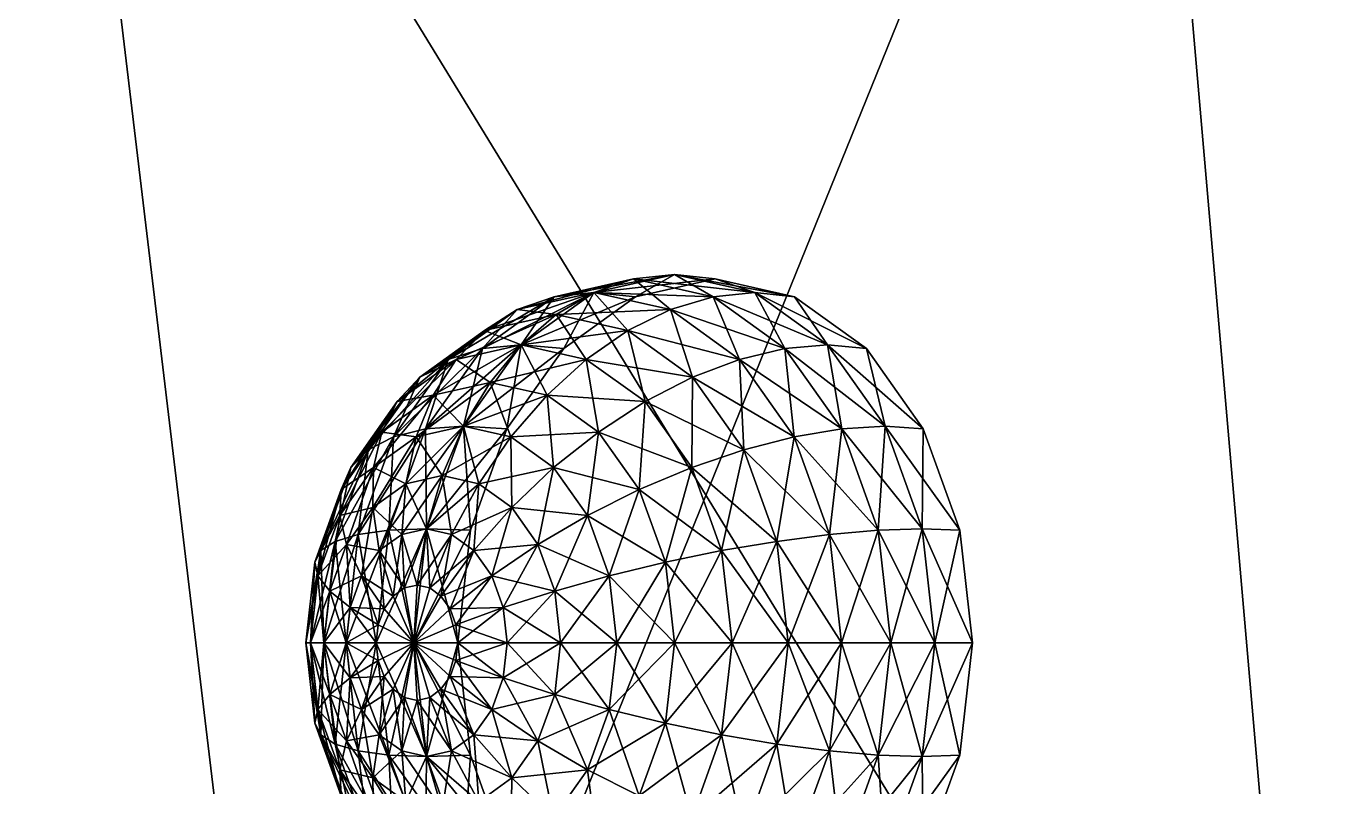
# Model space of a CAD drawing. Header units: centimetres. Extents: x -3.08 to -1.02, y -0.97 to 2.65.
# Drawn here: x -2.5115 to -2.3613, y -0.04 to 0.0475 of the extents above; entities that cross this region are included whole.
import ezdxf

# ---------------------------------------------------------------- set-up
doc = ezdxf.new("R2010")
doc.units = ezdxf.units.CM
doc.header["$MEASUREMENT"] = 0

msp = doc.modelspace()

# ---------------------------------------------------------------- meshes
at = {"color": 8, "true_color": 0x7f7f7f}
mesh = msp.add_polyface(dxfattribs=at)
corners = [(-2.59056, 0.01039, -0.8632), (-2.59056, 0.01633, -0.87486), (-2.59718, 0.01081, -0.86289), (-2.59718, 0.01683, -0.8747), (-2.59056, 0.01838, -0.88779), (-2.59718, 0.0189, -0.88779), (-2.59056, 0.01633, -0.90072), (-2.59718, 0.01683, -0.90088), (-2.59056, 0.01039, -0.91238), (-2.59718, 0.01081, -0.91269), (-2.60381, 0.01039, -0.8632), (-2.60381, 0.01633, -0.87486), (-2.60381, 0.01838, -0.88779), (-2.60381, 0.01633, -0.90072), (-2.60381, 0.01039, -0.91238), (-2.61027, 0.00913, -0.86411), (-2.61027, 0.01486, -0.87534), (-2.61027, 0.01683, -0.88779), (-2.61027, 0.01486, -0.90024), (-2.61027, 0.00913, -0.91147), (-2.61642, 0.00708, -0.86561), (-2.61642, 0.01244, -0.87613), (-2.61642, 0.01428, -0.88779), (-2.61642, 0.01244, -0.89945), (-2.62208, 0.00913, -0.8772), (-2.62208, 0.01081, -0.88779), (-2.61642, 0.00708, -0.90998), (-2.62208, 0.00913, -0.89838), (-2.61574, 0.09073, -1.2987), (-2.46108, 0.09073, -1.45336), (-2.60246, 0.09073, -1.28905), (-2.50878, 0.11688, -1.22099), (-2.5557, -0.12213, -1.05205), (-2.5893, 0.11688, -1.06296), (-2.58172, -0.12213, -0.88779), (-2.61704, 0.11688, -0.88779), (-2.5557, -0.12213, -0.72353), (-2.5893, 0.11688, -0.71262), (-2.4802, -0.12213, -0.57536), (-2.50878, 0.11688, -0.55459)]
mesh.append_faces([[corners[k] for k in face] for face in [(0, 1, 2), (2, 1, 3), (1, 4, 3), (3, 4, 5), (4, 6, 5), (5, 6, 7), (6, 8, 7), (7, 8, 9), (2, 3, 10), (10, 3, 11), (3, 5, 11), (11, 5, 12), (5, 7, 12), (12, 7, 13), (7, 9, 13), (13, 9, 14), (10, 11, 15), (15, 11, 16), (11, 12, 16), (16, 12, 17), (12, 13, 17), (17, 13, 18), (13, 14, 18), (18, 14, 19), (15, 16, 20), (20, 16, 21), (16, 17, 21), (21, 17, 22), (17, 18, 22), (22, 18, 23), (18, 19, 23), (21, 22, 24), (22, 23, 25), (23, 26, 27), (28, 29, 30), (31, 32, 33), (33, 34, 35), (35, 36, 37), (37, 38, 39)]], dxfattribs={"color": 8})
mesh = msp.add_polyface(dxfattribs=at)
corners = [(-2.47762, -0.03405, -1.26915), (-2.47726, -0.02346, -1.2615), (-2.47881, -0.02346, -1.26796), (-2.47829, -0.03272, -1.27563), (-2.47933, -0.02346, -1.27459), (-2.47762, -0.01287, -1.26915), (-2.47829, -0.0142, -1.27563), (-2.47795, -0.03115, -1.28208), (-2.47881, -0.02346, -1.28122), (-2.47795, -0.01577, -1.28208), (-2.47726, -0.02346, -1.28768), (-2.59056, -0.01053, -0.92758), (-2.59056, -0.02346, -0.92963), (-2.59718, -0.01037, -0.92808), (-2.59718, -0.02346, -0.93015), (-2.59056, -0.03639, -0.92758), (-2.59718, -0.03655, -0.92808), (-2.59056, -0.04805, -0.92164), (-2.59718, -0.04836, -0.92206), (-2.59056, -0.04805, -0.85394), (-2.59056, -0.03639, -0.848), (-2.59718, -0.04836, -0.85352), (-2.59718, -0.03655, -0.8475), (-2.59056, -0.02346, -0.84595), (-2.59718, -0.02346, -0.84543), (-2.59056, -0.01053, -0.848), (-2.59718, -0.01037, -0.8475), (-2.60381, -0.03639, -0.848), (-2.60381, -0.02346, -0.84595), (-2.47762, -0.01287, -0.50643), (-2.47726, -0.02346, -0.51408), (-2.47881, -0.02346, -0.50762), (-2.47829, -0.0142, -0.49996), (-2.47933, -0.02346, -0.50099), (-2.47762, -0.03405, -0.50643), (-2.47829, -0.03272, -0.49996), (-2.47795, -0.01577, -0.49351), (-2.47881, -0.02346, -0.49437), (-2.47795, -0.03115, -0.49351), (-2.47726, -0.02346, -0.4879), (-2.4802, -0.12213, -1.20023), (-2.5557, -0.12213, -1.05205), (-2.50878, 0.11688, -1.22099), (-2.58172, -0.12213, -0.88779), (-2.5893, 0.11688, -1.06296), (-2.5557, -0.12213, -0.72353), (-2.61704, 0.11688, -0.88779), (-2.4802, -0.12213, -0.57536), (-2.5893, 0.11688, -0.71262)]
mesh.append_faces([[corners[k] for k in face] for face in [(0, 1, 2), (0, 2, 3), (3, 2, 4), (2, 5, 4), (4, 5, 6), (3, 4, 7), (7, 4, 8), (4, 6, 8), (8, 6, 9), (8, 9, 10), (11, 12, 13), (13, 12, 14), (12, 15, 14), (14, 15, 16), (15, 17, 16), (16, 17, 18), (19, 20, 21), (21, 20, 22), (20, 23, 22), (22, 23, 24), (23, 25, 24), (24, 25, 26), (22, 24, 27), (24, 26, 28), (29, 30, 31), (29, 31, 32), (32, 31, 33), (31, 34, 33), (33, 34, 35), (32, 33, 36), (36, 33, 37), (33, 35, 37), (37, 35, 38), (37, 38, 39), (40, 41, 42), (41, 43, 44), (43, 45, 46), (45, 47, 48)]], dxfattribs={"color": 8})
mesh = msp.add_polyface(dxfattribs=at)
corners = [(-2.45457, 0.01081, -1.25698), (-2.44142, 0.01633, -1.26076), (-2.44622, 0.01683, -1.26533), (-2.43228, 0.01838, -1.2699), (-2.43697, 0.0189, -1.27459), (-2.42314, 0.01633, -1.27905), (-2.45904, 0.01039, -1.26188), (-2.4508, 0.01633, -1.27013), (-2.44165, 0.01838, -1.27927), (-2.42771, 0.01683, -1.28385), (-2.43251, 0.01633, -1.28842), (-2.45503, 0.01486, -1.27504), (-2.44622, 0.01683, -1.28385), (-2.43742, 0.01486, -1.29265), (-2.45881, 0.01244, -1.27994), (-2.45057, 0.01428, -1.28819), (-2.42771, 0.01683, -0.49174), (-2.43228, 0.01838, -0.50568), (-2.43697, 0.0189, -0.50099), (-2.44142, 0.01633, -0.51482), (-2.44622, 0.01683, -0.51025), (-2.44967, 0.01039, -0.52307), (-2.43251, 0.01633, -0.48717), (-2.44165, 0.01838, -0.49631), (-2.4508, 0.01633, -0.50545), (-2.45457, 0.01081, -0.5186), (-2.43742, 0.01486, -0.48293), (-2.44622, 0.01683, -0.49174), (-2.45503, 0.01486, -0.50054), (-2.44232, 0.01244, -0.47915), (-2.45057, 0.01428, -0.48739), (-2.45881, 0.01244, -0.49564), (-2.61574, 0.09073, -1.2987), (-2.46889, 0.10038, -1.46411), (-2.46108, 0.09073, -1.45336), (-2.60246, 0.09073, -1.28905), (-2.46108, 0.09073, -1.45336), (-2.45143, 0.09073, -1.44008), (-2.46108, 0.09073, -0.32222), (-2.61574, 0.09073, -0.47688), (-2.45143, 0.09073, -0.33551), (-2.45143, 0.09073, -0.33551), (-2.60246, 0.09073, -0.48653), (-2.44362, 0.10038, -0.34625), (-2.38337, 0.11688, -1.3464), (-2.4802, -0.12213, -1.20023), (-2.50878, 0.11688, -1.22099)]
mesh.append_faces([[corners[k] for k in face] for face in [(0, 1, 2), (1, 3, 2), (2, 3, 4), (3, 5, 4), (6, 2, 7), (2, 4, 7), (7, 4, 8), (4, 9, 8), (8, 9, 10), (7, 8, 11), (11, 8, 12), (8, 10, 12), (12, 10, 13), (11, 12, 14), (14, 12, 15), (12, 13, 15), (16, 17, 18), (17, 19, 18), (18, 19, 20), (19, 21, 20), (16, 18, 22), (22, 18, 23), (18, 20, 23), (23, 20, 24), (20, 25, 24), (22, 23, 26), (26, 23, 27), (23, 24, 27), (27, 24, 28), (26, 27, 29), (29, 27, 30), (27, 28, 30), (30, 28, 31), (32, 33, 34), (35, 36, 37), (38, 39, 40), (41, 42, 43), (44, 45, 46)]], dxfattribs={"color": 8})
mesh = msp.add_polyface(dxfattribs=at)
corners = [(-2.45622, -0.04805, -1.24597), (-2.46042, -0.03639, -1.24177), (-2.4612, -0.04836, -1.25036), (-2.44359, -0.02346, -1.31643), (-2.438, -0.03272, -1.31591), (-2.44446, -0.03115, -1.31557), (-2.44101, -0.04107, -1.31291), (-2.44696, -0.0381, -1.31307), (-2.4457, -0.04769, -1.30822), (-2.45085, -0.0436, -1.30917), (-2.45072, -0.0294, -1.31421), (-2.45265, -0.03476, -1.31228), (-2.45566, -0.03902, -1.30927), (-2.45576, -0.04714, -1.30426), (-2.45945, -0.04175, -1.30548), (-2.4612, -0.04836, -1.29882), (-2.45665, -0.02751, -1.31188), (-2.45797, -0.03115, -1.31057), (-2.46001, -0.03405, -1.30852), (-2.4457, -0.04769, -0.46736), (-2.43497, -0.0436, -0.46378), (-2.44101, -0.04107, -0.46268), (-2.45576, -0.04714, -0.47132), (-2.45085, -0.0436, -0.46641), (-2.44696, -0.0381, -0.46252), (-2.438, -0.03272, -0.45967), (-2.44446, -0.03115, -0.46002), (-2.46366, -0.04269, -0.4743), (-2.45945, -0.04175, -0.4701), (-2.45566, -0.03902, -0.46631), (-2.45265, -0.03476, -0.4633), (-2.45072, -0.0294, -0.46137), (-2.4626, -0.03591, -0.46965), (-2.46001, -0.03405, -0.46706), (-2.45797, -0.03115, -0.46502), (-2.45665, -0.02751, -0.4637), (-2.4802, -0.12213, -0.57536), (-2.3626, -0.12213, -0.45776), (-2.50878, 0.11688, -0.55459)]
mesh.append_faces([[corners[k] for k in face] for face in [(0, 1, 2), (3, 4, 5), (4, 6, 5), (5, 6, 7), (6, 8, 7), (7, 8, 9), (5, 7, 10), (10, 7, 11), (7, 9, 11), (11, 9, 12), (9, 13, 12), (12, 13, 14), (13, 15, 14), (10, 11, 16), (16, 11, 17), (11, 12, 17), (17, 12, 18), (12, 14, 18), (19, 20, 21), (22, 19, 23), (19, 21, 23), (23, 21, 24), (21, 25, 24), (24, 25, 26), (27, 22, 28), (22, 23, 28), (28, 23, 29), (23, 24, 29), (29, 24, 30), (24, 26, 30), (30, 26, 31), (28, 29, 32), (32, 29, 33), (29, 30, 33), (33, 30, 34), (30, 31, 34), (34, 31, 35), (36, 37, 38)]], dxfattribs={"color": 8})
mesh = msp.add_polyface(dxfattribs=at)
corners = [(-2.06326, 0.01683, -0.34078), (-2.07476, 0.01039, -0.3474), (-2.07507, 0.01081, -0.34078), (-2.0631, 0.01633, -0.33415), (-2.07476, 0.01039, -0.33415), (-2.07476, 0.01039, -1.42818), (-2.0631, 0.01633, -1.42818), (-2.07507, 0.01081, -1.43481), (-2.06326, 0.01683, -1.43481), (-2.07476, 0.01039, -1.44143), (-2.43697, 0.0189, -1.27459), (-2.42314, 0.01633, -1.27905), (-2.42771, 0.01683, -1.28385), (-2.41489, 0.01039, -1.28729), (-2.41936, 0.01081, -1.2922), (-2.43251, 0.01633, -1.28842), (-2.42426, 0.01039, -1.29666), (-2.43742, 0.01486, -1.29265), (-2.42948, 0.00913, -1.30059), (-2.41273, 0.00144, -0.47676), (-2.41489, 0.01039, -0.48829), (-2.41936, 0.01081, -0.48339), (-2.42314, 0.01633, -0.49654), (-2.42771, 0.01683, -0.49174), (-2.43228, 0.01838, -0.50568), (-2.42426, 0.01039, -0.47892), (-2.43251, 0.01633, -0.48717), (-2.42948, 0.00913, -0.47499), (-2.2662, 0.09073, -1.55266), (-2.05017, 0.10038, -1.60016), (-2.05017, 0.09073, -1.58688), (-2.46108, 0.09073, -1.45336), (-2.2703, 0.10038, -1.5653), (-2.2662, 0.09073, -0.22292), (-2.46889, 0.10038, -0.31147), (-2.46108, 0.09073, -0.32222), (-2.05017, 0.09073, -0.18871), (-2.2703, 0.10038, -0.21029), (-2.2662, 0.09073, -1.55266), (-2.05017, 0.09073, -1.58688), (-2.26112, 0.09073, -1.53704), (-2.05017, 0.09073, -1.57045), (-2.46108, 0.09073, -1.45336), (-2.45143, 0.09073, -1.44008), (-2.2662, 0.09073, -0.22292), (-2.46108, 0.09073, -0.32222), (-2.26112, 0.09073, -0.23854), (-2.45143, 0.09073, -0.33551), (-2.05017, 0.09073, -0.18871), (-2.05017, 0.09073, -0.20513), (-2.26112, 0.09073, -1.53704), (-2.05017, 0.09073, -1.57045), (-2.25702, 0.10038, -1.52441), (-2.45143, 0.09073, -1.44008), (-2.44362, 0.10038, -1.42933), (-2.26112, 0.09073, -0.23854), (-2.45143, 0.09073, -0.33551), (-2.25702, 0.10038, -0.25118), (-2.05017, 0.09073, -0.20513), (-2.05017, 0.10038, -0.21842), (-2.05017, 0.11688, -1.45466), (-2.21443, -0.12213, -1.39332), (-2.22534, 0.11688, -1.42692), (-2.3626, -0.12213, -1.31782), (-2.38337, 0.11688, -1.3464), (-2.50878, 0.11688, -0.55459), (-2.3626, -0.12213, -0.45776), (-2.38337, 0.11688, -0.42918), (-2.21443, -0.12213, -0.38226), (-2.22534, 0.11688, -0.34867), (-2.05017, -0.12213, -0.35625), (-2.05017, 0.11688, -0.32092)]
mesh.append_faces([[corners[k] for k in face] for face in [(0, 1, 2), (3, 2, 4), (5, 6, 7), (7, 8, 9), (10, 11, 12), (11, 13, 12), (12, 13, 14), (12, 14, 15), (15, 14, 16), (17, 16, 18), (19, 20, 21), (20, 22, 21), (21, 22, 23), (22, 24, 23), (21, 23, 25), (25, 23, 26), (25, 26, 27), (28, 29, 30), (31, 32, 28), (33, 34, 35), (36, 37, 33), (38, 39, 40), (40, 39, 41), (42, 38, 43), (43, 38, 40), (44, 45, 46), (46, 45, 47), (48, 44, 49), (49, 44, 46), (50, 51, 52), (53, 50, 54), (55, 56, 57), (58, 55, 59), (60, 61, 62), (62, 63, 64), (65, 66, 67), (67, 68, 69), (69, 70, 71)]], dxfattribs={"color": 8})
mesh = msp.add_polyface(dxfattribs=at)
corners = [(-2.40414, -0.01053, -1.29804), (-2.4027, -0.02346, -1.29949), (-2.40848, -0.01037, -1.30308), (-2.40701, -0.02346, -1.30454), (-2.40414, -0.03639, -1.29804), (-2.40848, -0.03655, -1.30308), (-2.40835, -0.04805, -1.29384), (-2.41273, -0.04836, -1.29882), (-2.41352, -0.01053, -1.30741), (-2.41207, -0.02346, -1.30886), (-2.41352, -0.03639, -1.30741), (-2.41772, -0.04805, -1.30321), (-2.41913, -0.01101, -1.31094), (-2.41774, -0.02346, -1.31233), (-2.41913, -0.03591, -1.31094), (-2.42318, -0.04714, -1.30689), (-2.40835, -0.04805, -0.48174), (-2.40414, -0.03639, -0.47754), (-2.41273, -0.04836, -0.47676), (-2.40848, -0.03655, -0.47251), (-2.4027, -0.02346, -0.47609), (-2.40701, -0.02346, -0.47104), (-2.40414, -0.01053, -0.47754), (-2.40848, -0.01037, -0.47251), (-2.41772, -0.04805, -0.47237), (-2.41352, -0.03639, -0.46817), (-2.41207, -0.02346, -0.46672), (-2.41352, -0.01053, -0.46817), (-2.42318, -0.04714, -0.46869), (-2.41913, -0.03591, -0.46464), (-2.41774, -0.02346, -0.46325), (-2.41913, -0.01101, -0.46464), (-2.42388, -0.02346, -0.46071), (-2.3626, -0.12213, -1.31782), (-2.4802, -0.12213, -1.20023), (-2.38337, 0.11688, -1.3464), (-2.3626, -0.12213, -0.45776), (-2.21443, -0.12213, -0.38226), (-2.38337, 0.11688, -0.42918)]
mesh.append_faces([[corners[k] for k in face] for face in [(0, 1, 2), (2, 1, 3), (1, 4, 3), (3, 4, 5), (4, 6, 5), (5, 6, 7), (2, 3, 8), (8, 3, 9), (3, 5, 9), (9, 5, 10), (5, 7, 10), (10, 7, 11), (8, 9, 12), (12, 9, 13), (9, 10, 13), (13, 10, 14), (10, 11, 14), (14, 11, 15), (16, 17, 18), (18, 17, 19), (17, 20, 19), (19, 20, 21), (20, 22, 21), (21, 22, 23), (18, 19, 24), (24, 19, 25), (19, 21, 25), (25, 21, 26), (21, 23, 26), (26, 23, 27), (24, 25, 28), (28, 25, 29), (25, 26, 29), (29, 26, 30), (26, 27, 30), (30, 27, 31), (30, 31, 32), (33, 34, 35), (36, 37, 38)]], dxfattribs={"color": 8})
mesh = msp.add_polyface(dxfattribs=at)
corners = [(-2.19687, -0.08781, -0.83537), (-2.24147, -0.25581, -0.80297), (-2.24147, -0.08781, -0.80297), (-2.24147, -0.08781, -0.80297), (-2.29659, -0.25581, -0.80297), (-2.29659, -0.08781, -0.80297), (-2.19582, -0.08781, -0.94702), (-2.19582, -0.25581, -0.94702), (-2.17984, -0.08781, -0.88779), (-2.05017, -0.13522, -1.44616), (-2.22271, -0.13703, -1.41883), (-2.22271, -0.13522, -1.41883), (-2.37837, -0.13703, -1.33952), (-2.37837, -0.13522, -0.43606), (-2.22271, -0.13703, -0.35675), (-2.22271, -0.13522, -0.35675), (-2.05017, -0.13703, -0.32942), (-2.05017, -0.13522, -0.32942), (-2.2224, -0.13475, -0.35772), (-2.22271, -0.13522, -0.35675), (-2.37777, -0.13475, -0.43689), (-2.37837, -0.13522, -1.33952), (-2.2224, -0.13475, -1.41786), (-2.22271, -0.13522, -1.41883), (-2.05017, -0.13475, -1.44514), (-2.05017, -0.13475, -0.33044), (-2.21547, -0.12445, -0.37904), (-2.36459, -0.12445, -0.45502), (-2.37777, -0.13475, -1.3387), (-2.21547, -0.12445, -1.39654), (-2.05017, -0.12445, -1.42272), (-2.21443, -0.12213, -1.39332), (-2.3626, -0.12213, -1.31782), (-2.22534, 0.11688, -1.42692), (-2.21443, -0.12213, -0.38226), (-2.05017, -0.12213, -0.35625), (-2.22534, 0.11688, -0.34867), (-2.05017, -0.12445, -0.35286), (-2.21439, -0.12284, -0.38236), (-2.21439, -0.13941, -0.38236), (-2.05017, -0.13941, -0.35635), (-2.22271, -0.13941, -0.35675), (-2.36254, -0.12284, -0.45785), (-2.37837, -0.13941, -0.43606), (-2.36254, -0.12284, -1.31774), (-2.21439, -0.12284, -1.39322), (-2.36459, -0.12445, -1.32056), (-2.21439, -0.13941, -1.39322), (-2.36254, -0.13941, -1.31774), (-2.22271, -0.13941, -1.41883), (-2.05017, -0.13941, -1.44616), (-2.36254, -0.12284, -0.45785), (-2.21439, -0.12284, -0.38236), (-2.3626, -0.12213, -0.45776), (-2.21439, -0.12284, -1.39322), (-2.36254, -0.12284, -1.31774), (-2.21439, -0.13941, -0.38236), (-2.36254, -0.13941, -0.45785), (-2.05017, -0.13941, -0.88779), (-2.48011, -0.13941, -0.57542), (-2.48011, -0.13941, -1.20016), (-2.36254, -0.13941, -1.31774), (-2.21439, -0.13941, -1.39322), (-2.22271, -0.13941, -0.35675), (-2.05017, -0.13941, -0.32942), (-2.37837, -0.13703, -0.43606), (-2.22271, -0.13941, -1.41883), (-2.37837, -0.13941, -1.33952), (-2.05017, -0.13703, -1.44616)]
mesh.append_faces([[corners[k] for k in face] for face in [(0, 1, 2), (3, 4, 5), (6, 7, 8), (9, 10, 11), (10, 12, 11), (13, 14, 15), (14, 16, 15), (17, 18, 19), (18, 20, 19), (21, 22, 23), (22, 24, 23), (25, 26, 18), (26, 27, 18), (28, 29, 22), (29, 30, 22), (31, 32, 33), (34, 35, 36), (37, 38, 26), (39, 40, 41), (38, 42, 26), (26, 42, 27), (43, 39, 41), (44, 45, 46), (46, 45, 29), (47, 48, 49), (50, 47, 49), (51, 52, 53), (53, 52, 34), (54, 55, 31), (31, 55, 32), (56, 57, 58), (57, 59, 58), (60, 61, 58), (61, 62, 58), (63, 64, 14), (65, 63, 14), (66, 67, 10), (68, 66, 10)]], dxfattribs={"color": 8})
mesh = msp.add_polyface(dxfattribs=at)
corners = [(-2.44967, 0.01039, -1.25251), (-2.44142, 0.01633, -1.26076), (-2.45457, 0.01081, -1.25698), (-2.44622, 0.01683, -1.26533), (-2.45904, 0.01039, -1.26188), (-2.4508, 0.01633, -1.27013), (-2.46297, 0.00913, -1.2671), (-2.45503, 0.01486, -1.27504), (-2.43251, 0.01633, -1.28842), (-2.42426, 0.01039, -1.29666), (-2.43742, 0.01486, -1.29265), (-2.46625, 0.00708, -1.2725), (-2.45881, 0.01244, -1.27994), (-2.45057, 0.01428, -1.28819), (-2.44232, 0.01244, -1.29644), (-2.42948, 0.00913, -1.30059), (-2.43488, 0.00708, -1.30388), (-2.46882, 0.00427, -1.27795), (-2.46206, 0.00913, -1.28471), (-2.45457, 0.01081, -1.2922), (-2.44709, 0.00913, -1.29968), (-2.46469, 0.00503, -1.28922), (-2.45815, 0.00649, -1.29577), (-2.44622, 0.01683, -0.51025), (-2.44967, 0.01039, -0.52307), (-2.45457, 0.01081, -0.5186), (-2.4508, 0.01633, -0.50545), (-2.45904, 0.01039, -0.5137), (-2.4612, 0.00144, -0.52523), (-2.42948, 0.00913, -0.47499), (-2.43251, 0.01633, -0.48717), (-2.43742, 0.01486, -0.48293), (-2.45503, 0.01486, -0.50054), (-2.46297, 0.00913, -0.50848), (-2.43488, 0.00708, -0.47171), (-2.44232, 0.01244, -0.47915), (-2.45881, 0.01244, -0.49564), (-2.46625, 0.00708, -0.50308), (-2.44033, 0.00427, -0.46914), (-2.44709, 0.00913, -0.4759), (-2.45057, 0.01428, -0.48739), (-2.45457, 0.01081, -0.48339), (-2.46206, 0.00913, -0.49088), (-2.4516, 0.00503, -0.47327), (-2.45815, 0.00649, -0.47981)]
mesh.append_faces([[corners[k] for k in face] for face in [(0, 1, 2), (2, 3, 4), (4, 5, 6), (6, 5, 7), (8, 9, 10), (6, 7, 11), (11, 7, 12), (13, 10, 14), (10, 15, 14), (14, 15, 16), (11, 12, 17), (17, 12, 18), (12, 13, 18), (18, 13, 19), (13, 14, 19), (19, 14, 20), (14, 16, 20), (18, 19, 21), (19, 20, 22), (23, 24, 25), (26, 25, 27), (25, 28, 27), (29, 30, 31), (26, 27, 32), (32, 27, 33), (29, 31, 34), (34, 31, 35), (32, 33, 36), (36, 33, 37), (34, 35, 38), (38, 35, 39), (35, 40, 39), (39, 40, 41), (40, 36, 41), (41, 36, 42), (36, 37, 42), (39, 41, 43), (41, 42, 44)]], dxfattribs={"color": 8})
mesh = msp.add_polyface(dxfattribs=at)
corners = [(-2.46546, -0.01037, -1.2461), (-2.45622, 0.00113, -1.24597), (-2.4612, 0.00144, -1.25036), (-2.44967, 0.01039, -1.25251), (-2.45457, 0.01081, -1.25698), (-2.46559, 0.00113, -1.25534), (-2.45904, 0.01039, -1.26188), (-2.46927, 0.00022, -1.2608), (-2.46297, 0.00913, -1.2671), (-2.46469, 0.00503, -1.28922), (-2.45457, 0.01081, -1.2922), (-2.45815, 0.00649, -1.29577), (-2.44709, 0.00913, -1.29968), (-2.4516, 0.00503, -1.30231), (-2.44033, 0.00427, -1.30644), (-2.4457, 0.00077, -1.30822), (-2.46664, 0.00022, -1.29338), (-2.4612, 0.00144, -1.29882), (-2.45576, 0.00022, -1.30426), (-2.45085, -0.00332, -1.30917), (-2.46786, -0.00517, -1.29708), (-2.46366, -0.00423, -1.30128), (-2.44967, 0.01039, -0.52307), (-2.45622, 0.00113, -0.52961), (-2.45457, 0.01081, -0.5186), (-2.4612, 0.00144, -0.52523), (-2.45904, 0.01039, -0.5137), (-2.46559, 0.00113, -0.52024), (-2.46546, -0.01037, -0.52948), (-2.46297, 0.00913, -0.50848), (-2.44033, 0.00427, -0.46914), (-2.44709, 0.00913, -0.4759), (-2.4457, 0.00077, -0.46736), (-2.4516, 0.00503, -0.47327), (-2.45457, 0.01081, -0.48339), (-2.45815, 0.00649, -0.47981), (-2.46206, 0.00913, -0.49088), (-2.46469, 0.00503, -0.48636), (-2.46882, 0.00427, -0.49763), (-2.45085, -0.00332, -0.46641), (-2.45576, 0.00022, -0.47132), (-2.4612, 0.00144, -0.47676), (-2.46664, 0.00022, -0.4822), (-2.45945, -0.00517, -0.4701), (-2.46366, -0.00423, -0.4743)]
mesh.append_faces([[corners[k] for k in face] for face in [(0, 1, 2), (1, 3, 2), (2, 3, 4), (2, 4, 5), (5, 4, 6), (5, 6, 7), (7, 6, 8), (9, 10, 11), (11, 12, 13), (12, 14, 13), (13, 14, 15), (9, 11, 16), (16, 11, 17), (11, 13, 17), (17, 13, 18), (13, 15, 18), (18, 15, 19), (16, 17, 20), (17, 18, 21), (22, 23, 24), (24, 23, 25), (26, 25, 27), (25, 28, 27), (26, 27, 29), (30, 31, 32), (32, 31, 33), (33, 34, 35), (35, 36, 37), (36, 38, 37), (32, 33, 39), (39, 33, 40), (33, 35, 40), (40, 35, 41), (35, 37, 41), (41, 37, 42), (40, 41, 43), (43, 41, 44), (41, 42, 44)]], dxfattribs={"color": 8})
mesh = msp.add_polyface(dxfattribs=at)
corners = [(-2.41936, 0.01081, -1.2922), (-2.41273, 0.00144, -1.29882), (-2.42426, 0.01039, -1.29666), (-2.41772, 0.00113, -1.30321), (-2.42948, 0.00913, -1.30059), (-2.42318, 0.00022, -1.30689), (-2.41352, -0.01053, -1.30741), (-2.41913, -0.01101, -1.31094), (-2.43488, 0.00708, -1.30388), (-2.42897, -0.00127, -1.30978), (-2.42518, -0.0118, -1.31357), (-2.44709, 0.00913, -1.29968), (-2.44033, 0.00427, -1.30644), (-2.43497, -0.00332, -1.3118), (-2.43153, -0.01287, -1.31524), (-2.4457, 0.00077, -1.30822), (-2.44101, -0.00585, -1.31291), (-2.438, -0.0142, -1.31591), (-2.44696, -0.00882, -1.31307), (-2.44446, -0.01577, -1.31557), (-2.41772, 0.00113, -0.47237), (-2.41936, 0.01081, -0.48339), (-2.42426, 0.01039, -0.47892), (-2.41913, -0.01101, -0.46464), (-2.42318, 0.00022, -0.46869), (-2.42948, 0.00913, -0.47499), (-2.42518, -0.0118, -0.46201), (-2.42897, -0.00127, -0.4658), (-2.43488, 0.00708, -0.47171), (-2.43153, -0.01287, -0.46034), (-2.43497, -0.00332, -0.46378), (-2.44033, 0.00427, -0.46914), (-2.438, -0.0142, -0.45967), (-2.44101, -0.00585, -0.46268), (-2.4457, 0.00077, -0.46736), (-2.44446, -0.01577, -0.46002)]
mesh.append_faces([[corners[k] for k in face] for face in [(0, 1, 2), (2, 1, 3), (2, 3, 4), (4, 3, 5), (3, 6, 5), (5, 6, 7), (4, 5, 8), (8, 5, 9), (5, 7, 9), (9, 7, 10), (11, 8, 12), (8, 9, 12), (12, 9, 13), (9, 10, 13), (13, 10, 14), (12, 13, 15), (15, 13, 16), (13, 14, 16), (16, 14, 17), (16, 17, 18), (18, 17, 19), (20, 21, 22), (23, 20, 24), (20, 22, 24), (24, 22, 25), (23, 24, 26), (26, 24, 27), (24, 25, 27), (27, 25, 28), (26, 27, 29), (29, 27, 30), (27, 28, 30), (30, 28, 31), (29, 30, 32), (32, 30, 33), (30, 31, 33), (33, 31, 34), (32, 33, 35)]], dxfattribs={"color": 8})
mesh = msp.add_polyface(dxfattribs=at)
corners = [(-2.07507, 0.01081, -0.34078), (-2.08402, 0.00113, -0.3474), (-2.08444, 0.00144, -0.34078), (-2.08996, -0.01053, -0.3474), (-2.09046, -0.01037, -0.34078), (-2.07476, 0.01039, -0.33415), (-2.08402, 0.00113, -0.33415), (-2.08996, -0.01053, -0.33415), (-2.08276, 0.00022, -0.32769), (-2.08849, -0.01101, -0.32769), (-2.08071, -0.00127, -0.32154), (-2.08607, -0.0118, -0.32154), (-2.0779, -0.00332, -0.31588), (-2.08276, -0.01287, -0.31588), (-2.08996, -0.01053, -1.42818), (-2.08402, 0.00113, -1.42818), (-2.09046, -0.01037, -1.43481), (-2.08444, 0.00144, -1.43481), (-2.07476, 0.01039, -1.42818), (-2.08996, -0.01053, -1.44143), (-2.08402, 0.00113, -1.44143), (-2.07507, 0.01081, -1.43481), (-2.08849, -0.01101, -1.4479), (-2.08276, 0.00022, -1.4479), (-2.07476, 0.01039, -1.44143), (-2.08607, -0.0118, -1.45404), (-2.08071, -0.00127, -1.45404), (-2.08276, -0.01287, -1.45971), (-2.0779, -0.00332, -1.45971), (-2.41489, 0.01039, -1.28729), (-2.40835, 0.00113, -1.29384), (-2.41936, 0.01081, -1.2922), (-2.41273, 0.00144, -1.29882), (-2.40414, -0.01053, -1.29804), (-2.40848, -0.01037, -1.30308), (-2.41772, 0.00113, -1.30321), (-2.41352, -0.01053, -1.30741), (-2.40414, -0.01053, -0.47754), (-2.40835, 0.00113, -0.48174), (-2.40848, -0.01037, -0.47251), (-2.41273, 0.00144, -0.47676), (-2.41489, 0.01039, -0.48829), (-2.41352, -0.01053, -0.46817), (-2.41772, 0.00113, -0.47237), (-2.41936, 0.01081, -0.48339), (-2.41913, -0.01101, -0.46464)]
mesh.append_faces([[corners[k] for k in face] for face in [(0, 1, 2), (1, 3, 2), (2, 3, 4), (5, 2, 6), (2, 4, 6), (6, 4, 7), (6, 7, 8), (8, 7, 9), (8, 9, 10), (10, 9, 11), (10, 11, 12), (12, 11, 13), (14, 15, 16), (16, 15, 17), (15, 18, 17), (16, 17, 19), (19, 17, 20), (17, 21, 20), (19, 20, 22), (22, 20, 23), (20, 24, 23), (22, 23, 25), (25, 23, 26), (25, 26, 27), (27, 26, 28), (29, 30, 31), (31, 30, 32), (30, 33, 32), (32, 33, 34), (32, 34, 35), (35, 34, 36), (37, 38, 39), (39, 38, 40), (38, 41, 40), (39, 40, 42), (42, 40, 43), (40, 44, 43), (42, 43, 45)]], dxfattribs={"color": 8})
mesh = msp.add_polyface(dxfattribs=at)
corners = [(-2.46979, -0.01053, -1.25114), (-2.4612, 0.00144, -1.25036), (-2.46559, 0.00113, -1.25534), (-2.47332, -0.01101, -1.25675), (-2.46927, 0.00022, -1.2608), (-2.47595, -0.0118, -1.2628), (-2.47216, -0.00127, -1.2666), (-2.46297, 0.00913, -1.2671), (-2.46625, 0.00708, -1.2725), (-2.47762, -0.01287, -1.26915), (-2.47418, -0.00332, -1.27259), (-2.46882, 0.00427, -1.27795), (-2.47528, -0.00585, -1.27863), (-2.4706, 0.00077, -1.28332), (-2.46206, 0.00913, -1.28471), (-2.46469, 0.00503, -1.28922), (-2.47544, -0.00882, -1.28458), (-2.47155, -0.00332, -1.28847), (-2.46664, 0.00022, -1.29338), (-2.47165, -0.0079, -1.29329), (-2.46786, -0.00517, -1.29708), (-2.46297, 0.00913, -0.50848), (-2.46559, 0.00113, -0.52024), (-2.46927, 0.00022, -0.51478), (-2.46979, -0.01053, -0.52445), (-2.46625, 0.00708, -0.50308), (-2.47216, -0.00127, -0.50899), (-2.47332, -0.01101, -0.51883), (-2.46206, 0.00913, -0.49088), (-2.46882, 0.00427, -0.49763), (-2.47418, -0.00332, -0.50299), (-2.47595, -0.0118, -0.51278), (-2.46469, 0.00503, -0.48636), (-2.4706, 0.00077, -0.49226), (-2.47528, -0.00585, -0.49695), (-2.46664, 0.00022, -0.4822), (-2.47155, -0.00332, -0.48711), (-2.47544, -0.00882, -0.491), (-2.46366, -0.00423, -0.4743), (-2.46786, -0.00517, -0.47851), (-2.47165, -0.0079, -0.4823), (-2.46546, -0.01037, -0.47251)]
mesh.append_faces([[corners[k] for k in face] for face in [(0, 1, 2), (3, 2, 4), (5, 4, 6), (4, 7, 6), (6, 7, 8), (9, 6, 10), (6, 8, 10), (10, 8, 11), (10, 11, 12), (12, 11, 13), (11, 14, 13), (13, 14, 15), (12, 13, 16), (16, 13, 17), (13, 15, 17), (17, 15, 18), (17, 18, 19), (19, 18, 20), (21, 22, 23), (22, 24, 23), (21, 23, 25), (25, 23, 26), (23, 27, 26), (28, 25, 29), (25, 26, 29), (29, 26, 30), (26, 31, 30), (32, 29, 33), (29, 30, 33), (33, 30, 34), (32, 33, 35), (35, 33, 36), (33, 34, 36), (36, 34, 37), (38, 35, 39), (35, 36, 39), (39, 36, 40), (38, 39, 41)]], dxfattribs={"color": 8})
mesh = msp.add_polyface(dxfattribs=at)
corners = [(-2.46979, -0.01053, -1.25114), (-2.46559, 0.00113, -1.25534), (-2.47332, -0.01101, -1.25675), (-2.46927, 0.00022, -1.2608), (-2.47595, -0.0118, -1.2628), (-2.47216, -0.00127, -1.2666), (-2.47762, -0.01287, -1.26915), (-2.47418, -0.00332, -1.27259), (-2.47829, -0.0142, -1.27563), (-2.47528, -0.00585, -1.27863), (-2.47795, -0.01577, -1.28208), (-2.47544, -0.00882, -1.28458), (-2.47659, -0.01752, -1.28834), (-2.47466, -0.01216, -1.29028), (-2.47155, -0.00332, -1.28847), (-2.47165, -0.0079, -1.29329), (-2.47294, -0.01577, -1.29559), (-2.4709, -0.01287, -1.29764), (-2.46786, -0.00517, -1.29708), (-2.46832, -0.01101, -1.30022), (-2.46366, -0.00423, -1.30128), (-2.46546, -0.01037, -1.30308), (-2.46931, -0.0181, -1.30142), (-2.468, -0.01716, -1.30273), (-2.46559, 0.00113, -0.52024), (-2.46546, -0.01037, -0.52948), (-2.46979, -0.01053, -0.52445), (-2.46927, 0.00022, -0.51478), (-2.47332, -0.01101, -0.51883), (-2.47216, -0.00127, -0.50899), (-2.47595, -0.0118, -0.51278), (-2.47418, -0.00332, -0.50299), (-2.47762, -0.01287, -0.50643), (-2.47528, -0.00585, -0.49695), (-2.47829, -0.0142, -0.49996), (-2.47544, -0.00882, -0.491), (-2.47795, -0.01577, -0.49351), (-2.47155, -0.00332, -0.48711), (-2.47165, -0.0079, -0.4823), (-2.47466, -0.01216, -0.48531), (-2.46546, -0.01037, -0.47251), (-2.46786, -0.00517, -0.47851), (-2.46832, -0.01101, -0.47537), (-2.4709, -0.01287, -0.47795), (-2.47294, -0.01577, -0.47999), (-2.4651, -0.01716, -0.46996), (-2.46655, -0.01683, -0.47141), (-2.468, -0.01716, -0.47286)]
mesh.append_faces([[corners[k] for k in face] for face in [(0, 1, 2), (2, 3, 4), (4, 5, 6), (6, 7, 8), (8, 7, 9), (8, 9, 10), (10, 9, 11), (10, 11, 12), (12, 11, 13), (11, 14, 13), (13, 14, 15), (13, 15, 16), (16, 15, 17), (15, 18, 17), (17, 18, 19), (18, 20, 19), (19, 20, 21), (17, 19, 22), (19, 21, 23), (24, 25, 26), (27, 26, 28), (29, 28, 30), (31, 30, 32), (31, 32, 33), (33, 32, 34), (33, 34, 35), (35, 34, 36), (37, 35, 38), (38, 35, 39), (35, 36, 39), (40, 41, 42), (41, 38, 42), (42, 38, 43), (38, 39, 43), (43, 39, 44), (45, 40, 46), (40, 42, 46), (42, 43, 47)]], dxfattribs={"color": 8})
mesh = msp.add_polyface(dxfattribs=at)
corners = [(-2.46042, -0.01053, -1.24177), (-2.45622, 0.00113, -1.24597), (-2.46546, -0.01037, -1.2461), (-2.4612, 0.00144, -1.25036), (-2.46979, -0.01053, -1.25114), (-2.4457, 0.00077, -1.30822), (-2.44101, -0.00585, -1.31291), (-2.45085, -0.00332, -1.30917), (-2.44696, -0.00882, -1.31307), (-2.46786, -0.00517, -1.29708), (-2.4612, 0.00144, -1.29882), (-2.46366, -0.00423, -1.30128), (-2.45576, 0.00022, -1.30426), (-2.45945, -0.00517, -1.30548), (-2.45566, -0.0079, -1.30927), (-2.45265, -0.01216, -1.31228), (-2.44446, -0.01577, -1.31557), (-2.46546, -0.01037, -1.30308), (-2.4626, -0.01101, -1.30594), (-2.46001, -0.01287, -1.30852), (-2.45797, -0.01577, -1.31057), (-2.46655, -0.01683, -1.30417), (-2.4651, -0.01716, -1.30562), (-2.45622, 0.00113, -0.52961), (-2.46042, -0.01053, -0.53382), (-2.4612, 0.00144, -0.52523), (-2.46546, -0.01037, -0.52948), (-2.44446, -0.01577, -0.46002), (-2.44101, -0.00585, -0.46268), (-2.44696, -0.00882, -0.46252), (-2.4457, 0.00077, -0.46736), (-2.45085, -0.00332, -0.46641), (-2.45072, -0.01752, -0.46137), (-2.45265, -0.01216, -0.4633), (-2.45566, -0.0079, -0.46631), (-2.45576, 0.00022, -0.47132), (-2.45945, -0.00517, -0.4701), (-2.45797, -0.01577, -0.46502), (-2.46001, -0.01287, -0.46706), (-2.4626, -0.01101, -0.46965), (-2.46366, -0.00423, -0.4743), (-2.46546, -0.01037, -0.47251), (-2.4638, -0.0181, -0.46865), (-2.4651, -0.01716, -0.46996)]
mesh.append_faces([[corners[k] for k in face] for face in [(0, 1, 2), (2, 3, 4), (5, 6, 7), (7, 6, 8), (9, 10, 11), (11, 12, 13), (12, 7, 13), (13, 7, 14), (7, 8, 14), (14, 8, 15), (8, 16, 15), (11, 13, 17), (17, 13, 18), (13, 14, 18), (18, 14, 19), (14, 15, 19), (19, 15, 20), (17, 18, 21), (18, 19, 22), (23, 24, 25), (25, 24, 26), (27, 28, 29), (28, 30, 29), (29, 30, 31), (27, 29, 32), (32, 29, 33), (29, 31, 33), (33, 31, 34), (31, 35, 34), (34, 35, 36), (33, 34, 37), (37, 34, 38), (34, 36, 38), (38, 36, 39), (36, 40, 39), (39, 40, 41), (38, 39, 42), (39, 41, 43)]], dxfattribs={"color": 8})
mesh = msp.add_polyface(dxfattribs=at)
corners = [(-2.46187, -0.02346, -1.24032), (-2.46042, -0.01053, -1.24177), (-2.46692, -0.02346, -1.24463), (-2.46546, -0.01037, -1.2461), (-2.47124, -0.02346, -1.24969), (-2.46979, -0.01053, -1.25114), (-2.47471, -0.02346, -1.25536), (-2.47101, -0.02141, -1.29972), (-2.47294, -0.01577, -1.29559), (-2.47034, -0.01957, -1.30038), (-2.4709, -0.01287, -1.29764), (-2.46931, -0.0181, -1.30142), (-2.46832, -0.01101, -1.30022), (-2.468, -0.01716, -1.30273), (-2.46546, -0.01037, -1.30308), (-2.46655, -0.01683, -1.30417), (-2.4626, -0.01101, -1.30594), (-2.4651, -0.01716, -1.30562), (-2.46001, -0.01287, -1.30852), (-2.4638, -0.0181, -1.30693), (-2.45797, -0.01577, -1.31057), (-2.46276, -0.01957, -1.30797), (-2.45665, -0.01942, -1.31188), (-2.4621, -0.02141, -1.30863), (-2.46692, -0.02346, -1.30454), (-2.46692, -0.02346, -1.30454), (-2.46692, -0.02346, -1.30454), (-2.46692, -0.02346, -1.30454), (-2.46042, -0.01053, -0.53382), (-2.46187, -0.02346, -0.53526), (-2.46546, -0.01037, -0.52948), (-2.46692, -0.02346, -0.53095), (-2.46979, -0.01053, -0.52445), (-2.47124, -0.02346, -0.52589), (-2.47332, -0.01101, -0.51883), (-2.4621, -0.02141, -0.46695), (-2.45797, -0.01577, -0.46502), (-2.46276, -0.01957, -0.46762), (-2.46001, -0.01287, -0.46706), (-2.4638, -0.0181, -0.46865), (-2.4626, -0.01101, -0.46965), (-2.4651, -0.01716, -0.46996), (-2.46655, -0.01683, -0.47141), (-2.46832, -0.01101, -0.47537), (-2.468, -0.01716, -0.47286), (-2.4709, -0.01287, -0.47795), (-2.46931, -0.0181, -0.47416), (-2.47294, -0.01577, -0.47999), (-2.47034, -0.01957, -0.4752), (-2.47426, -0.01942, -0.48131), (-2.47101, -0.02141, -0.47586), (-2.46692, -0.02346, -0.47104), (-2.46692, -0.02346, -0.47104), (-2.46692, -0.02346, -0.47104), (-2.46692, -0.02346, -0.47104), (-2.46692, -0.02346, -0.47104)]
mesh.append_faces([[corners[k] for k in face] for face in [(0, 1, 2), (2, 1, 3), (2, 3, 4), (4, 3, 5), (4, 5, 6), (7, 8, 9), (8, 10, 9), (9, 10, 11), (11, 12, 13), (13, 14, 15), (15, 16, 17), (17, 18, 19), (18, 20, 19), (19, 20, 21), (21, 22, 23), (11, 13, 24), (13, 15, 25), (15, 17, 26), (17, 19, 27), (28, 29, 30), (30, 29, 31), (30, 31, 32), (32, 31, 33), (32, 33, 34), (35, 36, 37), (36, 38, 37), (37, 38, 39), (39, 40, 41), (42, 43, 44), (44, 45, 46), (45, 47, 46), (46, 47, 48), (47, 49, 48), (48, 49, 50), (39, 41, 51), (41, 42, 52), (42, 44, 53), (44, 46, 54), (46, 48, 55)]], dxfattribs={"color": 8})
mesh = msp.add_polyface(dxfattribs=at)
corners = [(-2.47332, -0.03591, -1.25675), (-2.47124, -0.02346, -1.24969), (-2.47471, -0.02346, -1.25536), (-2.46979, -0.01053, -1.25114), (-2.47332, -0.01101, -1.25675), (-2.47595, -0.03512, -1.2628), (-2.47726, -0.02346, -1.2615), (-2.47595, -0.0118, -1.2628), (-2.47881, -0.02346, -1.26796), (-2.47762, -0.01287, -1.26915), (-2.47795, -0.03115, -1.28208), (-2.47881, -0.02346, -1.28122), (-2.47659, -0.0294, -1.28834), (-2.47726, -0.02346, -1.28768), (-2.47795, -0.01577, -1.28208), (-2.47659, -0.01752, -1.28834), (-2.47659, -0.01752, -1.28834), (-2.47466, -0.01216, -1.29028), (-2.47426, -0.01942, -1.29427), (-2.47294, -0.01577, -1.29559), (-2.47426, -0.02751, -1.29427), (-2.47471, -0.02346, -1.29382), (-2.47426, -0.01942, -1.29427), (-2.47101, -0.02141, -1.29972), (-2.47294, -0.03115, -1.29559), (-2.47034, -0.02736, -1.30038), (-2.47101, -0.02551, -1.29972), (-2.47124, -0.02346, -1.29949), (-2.47332, -0.01101, -0.51883), (-2.47124, -0.02346, -0.52589), (-2.47471, -0.02346, -0.52023), (-2.47595, -0.0118, -0.51278), (-2.47726, -0.02346, -0.51408), (-2.47332, -0.03591, -0.51883), (-2.47762, -0.01287, -0.50643), (-2.47595, -0.03512, -0.51278), (-2.47881, -0.02346, -0.50762), (-2.47466, -0.01216, -0.48531), (-2.47795, -0.01577, -0.49351), (-2.47659, -0.01752, -0.48724), (-2.47881, -0.02346, -0.49437), (-2.47726, -0.02346, -0.4879), (-2.47795, -0.03115, -0.49351), (-2.47659, -0.0294, -0.48724), (-2.47294, -0.01577, -0.47999), (-2.47426, -0.01942, -0.48131), (-2.47471, -0.02346, -0.48176), (-2.47426, -0.02751, -0.48131), (-2.47101, -0.02141, -0.47586), (-2.47124, -0.02346, -0.47609), (-2.47294, -0.03115, -0.47999), (-2.47101, -0.02551, -0.47586)]
mesh.append_faces([[corners[k] for k in face] for face in [(0, 1, 2), (2, 3, 4), (5, 2, 6), (2, 4, 6), (6, 4, 7), (6, 7, 8), (8, 7, 9), (10, 11, 12), (12, 11, 13), (13, 14, 15), (16, 17, 18), (18, 17, 19), (12, 13, 20), (20, 13, 21), (13, 15, 21), (21, 15, 22), (18, 19, 23), (24, 20, 25), (20, 21, 26), (21, 22, 27), (28, 29, 30), (28, 30, 31), (31, 30, 32), (30, 33, 32), (31, 32, 34), (32, 35, 36), (37, 38, 39), (38, 40, 39), (39, 40, 41), (41, 42, 43), (37, 39, 44), (44, 39, 45), (39, 41, 45), (45, 41, 46), (41, 43, 46), (46, 43, 47), (45, 46, 48), (46, 47, 49), (47, 50, 51)]], dxfattribs={"color": 8})
mesh = msp.add_polyface(dxfattribs=at)
corners = [(-2.41913, -0.01101, -1.31094), (-2.41774, -0.02346, -1.31233), (-2.42518, -0.0118, -1.31357), (-2.42388, -0.02346, -1.31488), (-2.41913, -0.03591, -1.31094), (-2.42518, -0.03512, -1.31357), (-2.42318, -0.04714, -1.30689), (-2.42897, -0.04565, -1.30978), (-2.43153, -0.01287, -1.31524), (-2.43034, -0.02346, -1.31643), (-2.43153, -0.03405, -1.31524), (-2.43497, -0.0436, -1.3118), (-2.438, -0.0142, -1.31591), (-2.43697, -0.02346, -1.31695), (-2.438, -0.03272, -1.31591), (-2.44101, -0.04107, -1.31291), (-2.44033, -0.05119, -1.30644), (-2.44359, -0.02346, -1.31643), (-2.42318, -0.04714, -0.46869), (-2.41913, -0.03591, -0.46464), (-2.42897, -0.04565, -0.4658), (-2.42518, -0.03512, -0.46201), (-2.41774, -0.02346, -0.46325), (-2.42388, -0.02346, -0.46071), (-2.41913, -0.01101, -0.46464), (-2.42518, -0.0118, -0.46201), (-2.43497, -0.0436, -0.46378), (-2.43153, -0.03405, -0.46034), (-2.43034, -0.02346, -0.45915), (-2.43153, -0.01287, -0.46034), (-2.44101, -0.04107, -0.46268), (-2.438, -0.03272, -0.45967), (-2.43697, -0.02346, -0.45863), (-2.438, -0.0142, -0.45967), (-2.44359, -0.02346, -0.45915)]
mesh.append_faces([[corners[k] for k in face] for face in [(0, 1, 2), (2, 1, 3), (1, 4, 3), (3, 4, 5), (4, 6, 5), (5, 6, 7), (2, 3, 8), (8, 3, 9), (3, 5, 9), (9, 5, 10), (5, 7, 10), (10, 7, 11), (8, 9, 12), (12, 9, 13), (9, 10, 13), (13, 10, 14), (10, 11, 14), (14, 11, 15), (11, 16, 15), (13, 14, 17), (18, 19, 20), (20, 19, 21), (19, 22, 21), (21, 22, 23), (23, 24, 25), (20, 21, 26), (26, 21, 27), (21, 23, 27), (27, 23, 28), (23, 25, 28), (28, 25, 29), (26, 27, 30), (30, 27, 31), (27, 28, 31), (31, 28, 32), (28, 29, 32), (32, 29, 33), (32, 33, 34)]], dxfattribs={"color": 8})
mesh = msp.add_polyface(dxfattribs=at)
corners = [(-2.438, -0.0142, -1.31591), (-2.43697, -0.02346, -1.31695), (-2.44446, -0.01577, -1.31557), (-2.44359, -0.02346, -1.31643), (-2.45265, -0.01216, -1.31228), (-2.45072, -0.01752, -1.31421), (-2.45006, -0.02346, -1.31488), (-2.44446, -0.03115, -1.31557), (-2.45072, -0.0294, -1.31421), (-2.45797, -0.01577, -1.31057), (-2.45665, -0.01942, -1.31188), (-2.4562, -0.02346, -1.31233), (-2.45665, -0.02751, -1.31188), (-2.46276, -0.01957, -1.30797), (-2.4621, -0.02141, -1.30863), (-2.46187, -0.02346, -1.30886), (-2.4621, -0.02551, -1.30863), (-2.45797, -0.03115, -1.31057), (-2.438, -0.03272, -0.45967), (-2.43697, -0.02346, -0.45863), (-2.44446, -0.03115, -0.46002), (-2.44359, -0.02346, -0.45915), (-2.438, -0.0142, -0.45967), (-2.44446, -0.01577, -0.46002), (-2.45072, -0.0294, -0.46137), (-2.45006, -0.02346, -0.46071), (-2.45072, -0.01752, -0.46137), (-2.45072, -0.01752, -0.46137), (-2.45265, -0.01216, -0.4633), (-2.45665, -0.01942, -0.4637), (-2.45797, -0.01577, -0.46502), (-2.45665, -0.02751, -0.4637), (-2.4562, -0.02346, -0.46325), (-2.45665, -0.01942, -0.4637), (-2.4621, -0.02141, -0.46695), (-2.45797, -0.03115, -0.46502), (-2.46276, -0.02736, -0.46762), (-2.4621, -0.02551, -0.46695), (-2.46187, -0.02346, -0.46672), (-2.4621, -0.02141, -0.46695)]
mesh.append_faces([[corners[k] for k in face] for face in [(0, 1, 2), (2, 1, 3), (4, 2, 5), (2, 3, 5), (5, 3, 6), (3, 7, 6), (6, 7, 8), (4, 5, 9), (9, 5, 10), (5, 6, 10), (10, 6, 11), (6, 8, 11), (11, 8, 12), (9, 10, 13), (10, 11, 14), (14, 11, 15), (11, 12, 15), (15, 12, 16), (12, 17, 16), (18, 19, 20), (20, 19, 21), (21, 22, 23), (20, 21, 24), (24, 21, 25), (21, 23, 25), (25, 23, 26), (27, 28, 29), (29, 28, 30), (24, 25, 31), (31, 25, 32), (25, 26, 32), (32, 26, 33), (29, 30, 34), (35, 31, 36), (31, 32, 37), (37, 32, 38), (32, 33, 38), (38, 33, 39)]], dxfattribs={"color": 8})
mesh = msp.add_polyface(dxfattribs=at)
corners = [(-2.46979, -0.03639, -1.25114), (-2.46692, -0.02346, -1.24463), (-2.47124, -0.02346, -1.24969), (-2.47034, -0.02736, -1.30038), (-2.47426, -0.02751, -1.29427), (-2.47101, -0.02551, -1.29972), (-2.47471, -0.02346, -1.29382), (-2.47124, -0.02346, -1.29949), (-2.47426, -0.01942, -1.29427), (-2.47101, -0.02141, -1.29972), (-2.47101, -0.02141, -1.29972), (-2.47034, -0.01957, -1.30038), (-2.46692, -0.02346, -1.30454), (-2.46931, -0.0181, -1.30142), (-2.46692, -0.02346, -1.30454), (-2.4638, -0.0181, -1.30693), (-2.46276, -0.01957, -1.30797), (-2.46692, -0.02346, -1.30454), (-2.4621, -0.02141, -1.30863), (-2.46692, -0.02346, -1.30454), (-2.46187, -0.02346, -1.30886), (-2.46692, -0.02346, -1.30454), (-2.4621, -0.02551, -1.30863), (-2.46692, -0.02346, -1.30454), (-2.46276, -0.02736, -1.30797), (-2.46692, -0.02346, -1.30454), (-2.4638, -0.02882, -1.30693), (-2.46692, -0.02346, -1.30454), (-2.4651, -0.02976, -1.30562), (-2.46692, -0.02346, -1.30454), (-2.468, -0.02976, -1.30273), (-2.46931, -0.02882, -1.30142), (-2.46692, -0.02346, -1.30454), (-2.46692, -0.02346, -1.30454), (-2.46692, -0.02346, -1.30454), (-2.46692, -0.02346, -1.30454), (-2.46692, -0.02346, -1.30454), (-2.46187, -0.02346, -0.53526), (-2.46042, -0.03639, -0.53382), (-2.46692, -0.02346, -0.53095), (-2.47124, -0.02346, -0.52589), (-2.46979, -0.03639, -0.52445), (-2.47471, -0.02346, -0.52023), (-2.47101, -0.02141, -0.47586), (-2.47471, -0.02346, -0.48176), (-2.47124, -0.02346, -0.47609), (-2.47426, -0.02751, -0.48131), (-2.47101, -0.02551, -0.47586), (-2.46276, -0.02736, -0.46762), (-2.45665, -0.02751, -0.4637), (-2.4621, -0.02551, -0.46695), (-2.4621, -0.02141, -0.46695), (-2.46276, -0.01957, -0.46762), (-2.46692, -0.02346, -0.47104), (-2.4638, -0.0181, -0.46865), (-2.46692, -0.02346, -0.47104), (-2.47034, -0.01957, -0.4752), (-2.46692, -0.02346, -0.47104), (-2.46692, -0.02346, -0.47104), (-2.46692, -0.02346, -0.47104), (-2.47034, -0.02736, -0.4752), (-2.46692, -0.02346, -0.47104), (-2.46931, -0.02882, -0.47416), (-2.46692, -0.02346, -0.47104), (-2.468, -0.02976, -0.47286), (-2.46692, -0.02346, -0.47104), (-2.46655, -0.03009, -0.47141), (-2.46692, -0.02346, -0.47104), (-2.4651, -0.02976, -0.46996), (-2.46692, -0.02346, -0.47104), (-2.4638, -0.02882, -0.46865), (-2.46692, -0.02346, -0.47104), (-2.46692, -0.02346, -0.47104), (-2.46692, -0.02346, -0.47104), (-2.46187, -0.02346, -0.46672), (-2.46692, -0.02346, -0.47104), (-2.4621, -0.02141, -0.46695), (-2.46692, -0.02346, -0.47104)]
mesh.append_faces([[corners[k] for k in face] for face in [(0, 1, 2), (3, 4, 5), (5, 6, 7), (7, 8, 9), (10, 11, 12), (11, 13, 14), (15, 16, 17), (16, 18, 19), (18, 20, 21), (20, 22, 23), (22, 24, 25), (24, 26, 27), (26, 28, 29), (30, 31, 32), (31, 3, 33), (3, 5, 34), (5, 7, 35), (7, 9, 36), (37, 38, 39), (40, 41, 42), (43, 44, 45), (45, 46, 47), (48, 49, 50), (51, 52, 53), (52, 54, 55), (56, 43, 57), (43, 45, 58), (45, 47, 59), (47, 60, 61), (60, 62, 63), (62, 64, 65), (64, 66, 67), (66, 68, 69), (68, 70, 71), (70, 48, 72), (48, 50, 73), (50, 74, 75), (74, 76, 77)]], dxfattribs={"color": 8})
mesh = msp.add_polyface(dxfattribs=at)
corners = [(-2.47216, -0.04565, -1.2666), (-2.47332, -0.03591, -1.25675), (-2.47595, -0.03512, -1.2628), (-2.47471, -0.02346, -1.25536), (-2.47418, -0.0436, -1.27259), (-2.47762, -0.03405, -1.26915), (-2.47726, -0.02346, -1.2615), (-2.4706, -0.04769, -1.28332), (-2.47528, -0.04107, -1.27863), (-2.47829, -0.03272, -1.27563), (-2.47155, -0.0436, -1.28847), (-2.47544, -0.0381, -1.28458), (-2.47795, -0.03115, -1.28208), (-2.47165, -0.03902, -1.29329), (-2.47466, -0.03476, -1.29028), (-2.47659, -0.0294, -1.28834), (-2.4709, -0.03405, -1.29764), (-2.47294, -0.03115, -1.29559), (-2.47426, -0.02751, -1.29427), (-2.47471, -0.02346, -0.52023), (-2.46979, -0.03639, -0.52445), (-2.47332, -0.03591, -0.51883), (-2.47726, -0.02346, -0.51408), (-2.47595, -0.03512, -0.51278), (-2.46927, -0.04714, -0.51478), (-2.47881, -0.02346, -0.50762), (-2.47762, -0.03405, -0.50643), (-2.47216, -0.04565, -0.50899), (-2.47418, -0.0436, -0.50299), (-2.47829, -0.03272, -0.49996), (-2.47528, -0.04107, -0.49695), (-2.46882, -0.05119, -0.49763), (-2.47795, -0.03115, -0.49351), (-2.47544, -0.0381, -0.491), (-2.4706, -0.04769, -0.49226), (-2.47155, -0.0436, -0.48711), (-2.47659, -0.0294, -0.48724), (-2.47466, -0.03476, -0.48531), (-2.47165, -0.03902, -0.4823), (-2.47426, -0.02751, -0.48131), (-2.47294, -0.03115, -0.47999)]
mesh.append_faces([[corners[k] for k in face] for face in [(0, 1, 2), (1, 3, 2), (0, 2, 4), (4, 2, 5), (2, 6, 5), (7, 4, 8), (4, 5, 8), (8, 5, 9), (10, 8, 11), (8, 9, 11), (11, 9, 12), (10, 11, 13), (13, 11, 14), (11, 12, 14), (14, 12, 15), (16, 14, 17), (14, 15, 17), (17, 15, 18), (19, 20, 21), (22, 21, 23), (21, 24, 23), (25, 23, 26), (23, 27, 26), (26, 27, 28), (26, 28, 29), (29, 28, 30), (28, 31, 30), (29, 30, 32), (32, 30, 33), (30, 34, 33), (33, 34, 35), (32, 33, 36), (36, 33, 37), (33, 35, 37), (37, 35, 38), (36, 37, 39), (39, 37, 40), (37, 38, 40)]], dxfattribs={"color": 8})
mesh = msp.add_polyface(dxfattribs=at)
corners = [(-2.46042, -0.03639, -1.24177), (-2.46187, -0.02346, -1.24032), (-2.46546, -0.03655, -1.2461), (-2.46692, -0.02346, -1.24463), (-2.46979, -0.03639, -1.25114), (-2.47124, -0.02346, -1.24969), (-2.47332, -0.03591, -1.25675), (-2.46832, -0.03591, -1.30022), (-2.47165, -0.03902, -1.29329), (-2.4709, -0.03405, -1.29764), (-2.47466, -0.03476, -1.29028), (-2.4621, -0.02551, -1.30863), (-2.45797, -0.03115, -1.31057), (-2.46276, -0.02736, -1.30797), (-2.46001, -0.03405, -1.30852), (-2.4638, -0.02882, -1.30693), (-2.4626, -0.03591, -1.30594), (-2.4651, -0.02976, -1.30562), (-2.46546, -0.03655, -1.30308), (-2.46655, -0.03009, -1.30417), (-2.468, -0.02976, -1.30273), (-2.46931, -0.02882, -1.30142), (-2.47294, -0.03115, -1.29559), (-2.47034, -0.02736, -1.30038), (-2.46692, -0.02346, -1.30454), (-2.46692, -0.02346, -1.30454), (-2.46692, -0.02346, -0.53095), (-2.46042, -0.03639, -0.53382), (-2.46546, -0.03655, -0.52948), (-2.47124, -0.02346, -0.52589), (-2.46979, -0.03639, -0.52445), (-2.47294, -0.03115, -0.47999), (-2.47165, -0.03902, -0.4823), (-2.4709, -0.03405, -0.47795), (-2.47101, -0.02551, -0.47586), (-2.47034, -0.02736, -0.4752), (-2.46931, -0.02882, -0.47416), (-2.46832, -0.03591, -0.47537), (-2.468, -0.02976, -0.47286), (-2.46546, -0.03655, -0.47251), (-2.46655, -0.03009, -0.47141), (-2.4626, -0.03591, -0.46965), (-2.4651, -0.02976, -0.46996), (-2.46001, -0.03405, -0.46706), (-2.4638, -0.02882, -0.46865), (-2.45797, -0.03115, -0.46502), (-2.46276, -0.02736, -0.46762)]
mesh.append_faces([[corners[k] for k in face] for face in [(0, 1, 2), (2, 1, 3), (2, 3, 4), (4, 5, 6), (7, 8, 9), (8, 10, 9), (11, 12, 13), (12, 14, 13), (13, 14, 15), (14, 16, 15), (15, 16, 17), (16, 18, 17), (17, 18, 19), (18, 7, 19), (19, 7, 20), (7, 9, 20), (20, 9, 21), (9, 22, 21), (21, 22, 23), (17, 19, 24), (19, 20, 25), (26, 27, 28), (26, 28, 29), (29, 28, 30), (31, 32, 33), (34, 31, 35), (31, 33, 35), (35, 33, 36), (33, 37, 36), (36, 37, 38), (37, 39, 38), (38, 39, 40), (39, 41, 40), (40, 41, 42), (41, 43, 42), (42, 43, 44), (43, 45, 44), (44, 45, 46)]], dxfattribs={"color": 8})
mesh = msp.add_polyface(dxfattribs=at)
corners = [(-2.4612, -0.04836, -1.25036), (-2.46042, -0.03639, -1.24177), (-2.46546, -0.03655, -1.2461), (-2.46559, -0.04805, -1.25534), (-2.46979, -0.03639, -1.25114), (-2.46927, -0.04714, -1.2608), (-2.47332, -0.03591, -1.25675), (-2.47216, -0.04565, -1.2666), (-2.46664, -0.04714, -1.29338), (-2.4706, -0.04769, -1.28332), (-2.47155, -0.0436, -1.28847), (-2.47528, -0.04107, -1.27863), (-2.45945, -0.04175, -1.30548), (-2.4612, -0.04836, -1.29882), (-2.46366, -0.04269, -1.30128), (-2.46786, -0.04175, -1.29708), (-2.47165, -0.03902, -1.29329), (-2.46001, -0.03405, -1.30852), (-2.4626, -0.03591, -1.30594), (-2.46546, -0.03655, -1.30308), (-2.46832, -0.03591, -1.30022), (-2.46042, -0.03639, -0.53382), (-2.45622, -0.04805, -0.52961), (-2.46546, -0.03655, -0.52948), (-2.4612, -0.04836, -0.52523), (-2.46979, -0.03639, -0.52445), (-2.46559, -0.04805, -0.52024), (-2.47332, -0.03591, -0.51883), (-2.46927, -0.04714, -0.51478), (-2.47595, -0.03512, -0.51278), (-2.47216, -0.04565, -0.50899), (-2.47528, -0.04107, -0.49695), (-2.46882, -0.05119, -0.49763), (-2.4706, -0.04769, -0.49226), (-2.47155, -0.0436, -0.48711), (-2.46664, -0.04714, -0.4822), (-2.47165, -0.03902, -0.4823), (-2.46786, -0.04175, -0.47851), (-2.4612, -0.04836, -0.47676), (-2.46366, -0.04269, -0.4743), (-2.45576, -0.04714, -0.47132), (-2.4709, -0.03405, -0.47795), (-2.46832, -0.03591, -0.47537), (-2.46546, -0.03655, -0.47251), (-2.45945, -0.04175, -0.4701), (-2.4626, -0.03591, -0.46965)]
mesh.append_faces([[corners[k] for k in face] for face in [(0, 1, 2), (0, 2, 3), (3, 2, 4), (3, 4, 5), (5, 4, 6), (5, 6, 7), (8, 9, 10), (9, 11, 10), (12, 13, 14), (13, 8, 14), (14, 8, 15), (8, 10, 15), (15, 10, 16), (17, 12, 18), (12, 14, 18), (18, 14, 19), (14, 15, 19), (19, 15, 20), (15, 16, 20), (21, 22, 23), (23, 22, 24), (23, 24, 25), (25, 24, 26), (25, 26, 27), (27, 26, 28), (29, 28, 30), (31, 32, 33), (34, 35, 36), (36, 35, 37), (35, 38, 37), (37, 38, 39), (38, 40, 39), (36, 37, 41), (41, 37, 42), (37, 39, 42), (42, 39, 43), (39, 44, 43), (43, 44, 45)]], dxfattribs={"color": 8})

doc.saveas('drawing.dxf')
